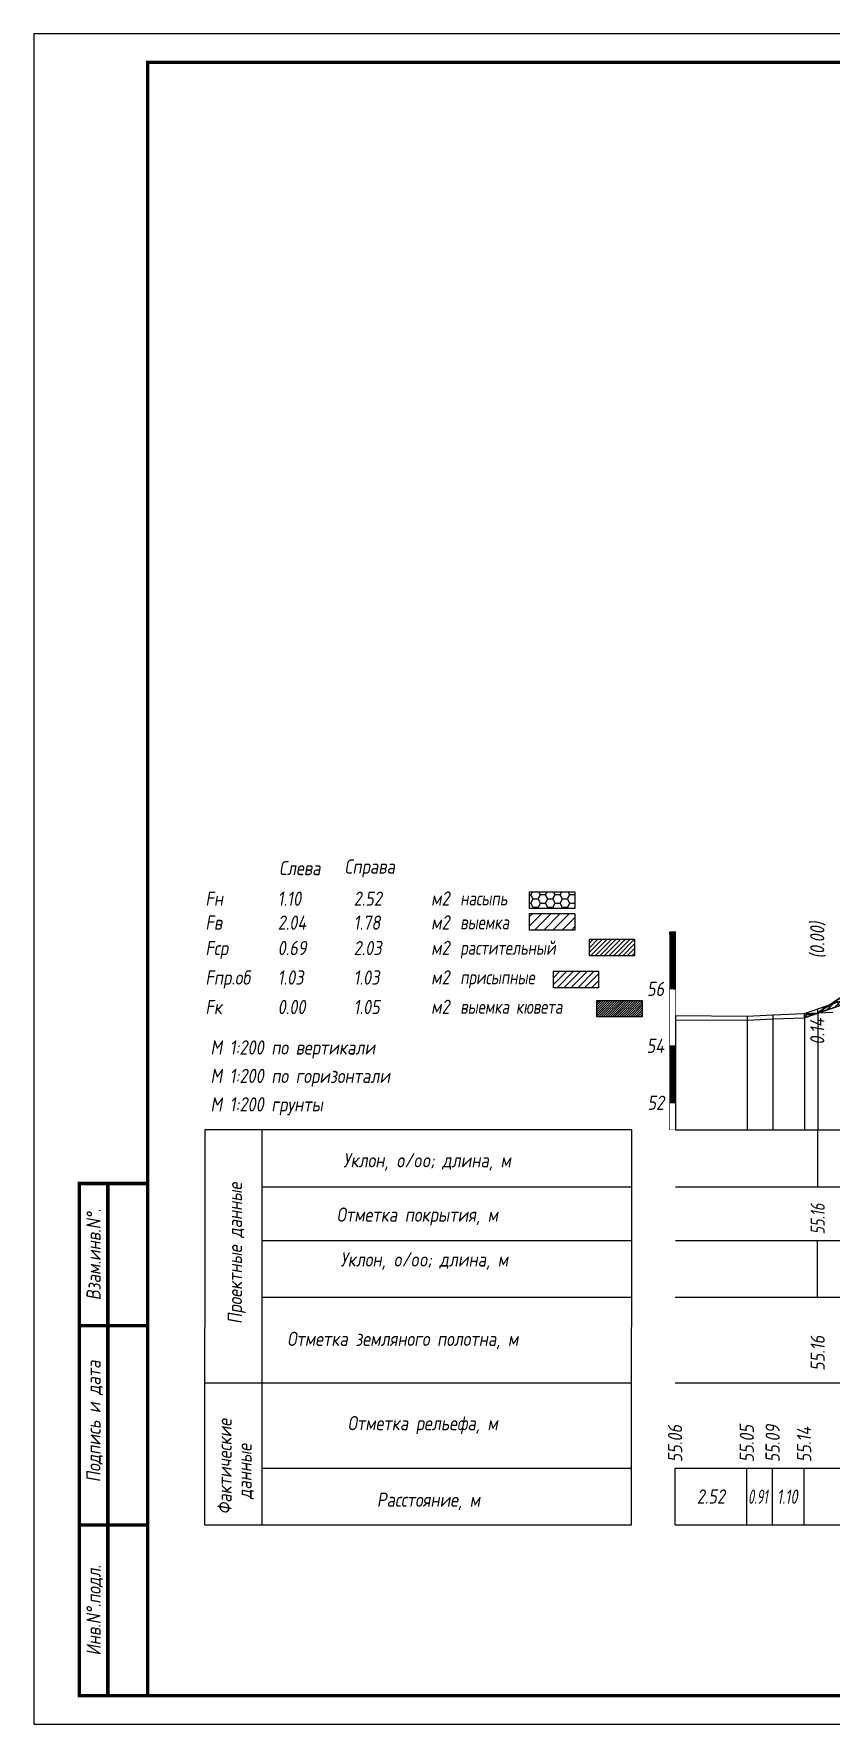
# Model space of a CAD drawing. Extents: x -717 to 1451, y -133302 to 233.
# Drawn here: x -30.1 to 110, y -70060.4 to -69763.4 of the extents above; entities that cross this region are included whole.
import ezdxf
from ezdxf.enums import TextEntityAlignment as Align

# ---------------------------------------------------------------- set-up
doc = ezdxf.new("R2010")
doc.units = 0
doc.linetypes.add('штриховая', pattern=[0.75, 0.5, -0.25])
for name, color, linetype in [('Зарамочное оформление', 7, 'Continuous'), ('Интерполированный поперечник', 2, 'Continuous'), ('Код_510', 7, 'Continuous'), ('Код_514', 1, 'Continuous'), ('Код_516', 1, 'Continuous'), ('Контур_508', 7, 'Continuous'), ('Контур_512', 7, 'Continuous'), ('Контур_513', 7, 'Continuous'), ('Красный поперечник', 1, 'Continuous'), ('Линейка абсолютных высот', 7, 'Continuous'), ('Объем выемки', 7, 'Continuous'), ('Объем кюветов', 7, 'Continuous'), ('Объем насыпи', 7, 'Continuous'), ('Объем присыпных обочин', 7, 'Continuous'), ('Объем срезки растительного слоя', 7, 'Continuous'), ('Объём_2650', 7, 'Continuous'), ('Объём_2661', 7, 'Continuous'), ('Объём_2666', 7, 'Continuous'), ('Рабочие отметки', 7, 'Continuous'), ('Рабочие отметки доп.', 7, 'Continuous'), ('Таблица', 7, 'Continuous'), ('Черный поперечник', 3, 'Continuous')]:
    doc.layers.add(name, color=color, linetype=linetype)
for name, color, linetype, true_color in [('Контур_2570', 7, 'Continuous', 0x80ff00), ('Контур_2736', 4, 'Continuous', 0x00ffff), ('Контур_703', 4, 'Continuous', 0x00ffff), ('Объём_2563', 7, 'Continuous', 0xff8000), ('Объём_2570', 7, 'Continuous', 0x80ff00), ('Объём_2600', 7, 'Continuous', 0x808000), ('Объём_2620', 2, 'Continuous', 0xffff00)]:
    doc.layers.add(name, color=color, linetype=linetype, true_color=true_color)
doc.styles.add('М', font='romand.shx', dxfattribs={"width": 0.8, "oblique": 10, "height": 2.5})
pattern_1 = [(45.00000125, (2.645673, -2492.5321), (-0.026516505928, 0.026516504769), []), (135.00000034, (2.645673, -2492.5321), (-0.02651650519, -0.026516505506), [])]

# ---------------------------------------------------------------- blocks, each defined once
blk = doc.blocks.new('условные обозначения')
at = {"layer": 'Объём_2563'}
h = blk.add_hatch(dxfattribs=at)
h.set_pattern_fill('ANSI31', color=256, scale=0.3)
h.set_pattern_definition([(45, (-34.5, -100.5), (-0.673519, 0.673519), [])])
h.paths.add_polyline_path([(18.26, 7.53), (27.08, 7.53), (27.08, 4.62), (18.26, 4.62)])
at = {"layer": 'Объём_2570'}
h = blk.add_hatch(dxfattribs=at)
h.set_pattern_fill('ANSI31', color=3, scale=0.2)
h.set_pattern_definition([(45, (-32.9034, -100.5), (-0.4490128, 0.4490128), [])])
h.paths.add_polyline_path([(25.29, 13.16), (34.12, 13.16), (34.12, 10.25), (25.29, 10.25)])
at = {"layer": 'Объём_2600'}
h = blk.add_hatch(dxfattribs=at)
h.set_pattern_fill('ANSI31', color=6, scale=0.4)
h.set_pattern_definition([(45, (-34.5, -100.5), (-0.898026, 0.898026), [])])
h.paths.add_polyline_path([(13.63, 17.67), (22.46, 17.67), (22.46, 14.76), (13.63, 14.76)])
at = {"layer": 'Объём_2620'}
h = blk.add_hatch(dxfattribs=at)
h.set_pattern_fill('ANSI31', color=2, scale=0.1)
h.set_pattern_definition([(45, (-33.755, -100.5), (-0.2245064, 0.2245064), [])])
h.paths.add_polyline_path([(26.75, 2.41), (35.57, 2.41), (35.57, -0.5), (26.75, -0.5)])
at = {"layer": 'Объём_2650'}
h = blk.add_hatch(dxfattribs=at)
h.set_pattern_fill('HONEY', color=5, scale=0.3)
h.set_pattern_definition([(0, (-34.5, -100.5), (1.42875, 0.824889), [0.9525, -1.905]), (120, (-34.5, -100.5), (-1.42875, 0.824889), [0.9525, -1.905]), (60, (-34.5, -100.5), (3e-09, 1.6497784), [-1.905, 0.9525])])
h.paths.add_polyline_path([(13.63, 21.49), (22.46, 21.49), (22.46, 18.58), (13.63, 18.58)])
at = {"layer": 'Объём_2563'}
blk.add_lwpolyline([(18.26, 7.53), (27.08, 7.53), (27.08, 4.62), (18.26, 4.62)], close=True, dxfattribs=at)
at = {"layer": 'Объём_2620', "color": 2}
blk.add_lwpolyline([(26.75, 2.41), (35.57, 2.41), (35.57, -0.5), (26.75, -0.5)], close=True, dxfattribs=at)
at = {"layer": 'Объём_2650', "color": 5}
blk.add_lwpolyline([(13.63, 21.49), (22.46, 21.49), (22.46, 18.58), (13.63, 18.58)], close=True, dxfattribs=at)
at = {"layer": 'Объём_2650', "color": 6}
blk.add_lwpolyline([(13.63, 17.67), (22.46, 17.67), (22.46, 14.76), (13.63, 14.76)], close=True, dxfattribs=at)
at = {"layer": 'Объём_2650', "color": 3}
blk.add_lwpolyline([(25.29, 13.16), (34.12, 13.16), (34.12, 10.25), (25.29, 10.25)], close=True, dxfattribs=at)
at = {"layer": 'Объем насыпи', "color": 1, "style": 'М', "oblique": 10, "width": 0.8}
for s, p in [('насыпь', (0.09, 19.09)), ('выемка', (0.09, 14.89)), ('растительный', (0.09, 10.42)), ('присыпные', (0.09, 5.24)), ('выемка кювета', (0.09, 0.06))]:
    blk.add_text(s, height=2.5, dxfattribs=at).set_placement(p)

msp = doc.modelspace()

# ---------------------------------------------------------------- hatches: boundary and pattern name
at = {"layer": 'Линейка абсолютных высот'}
h = msp.add_hatch(dxfattribs=at)
h.set_pattern_fill('ANSI37', scale=0.3, style=0)
h.set_pattern_definition(pattern_1)
h.paths.add_polyline_path([(82.646, -69931.233), (82.646, -69921.233), (81.646, -69921.233), (81.646, -69931.233)])
h = msp.add_hatch(dxfattribs=at)
h.set_pattern_fill('ANSI37', scale=0.3, style=0)
h.set_pattern_definition(pattern_1)
h.paths.add_polyline_path([(82.646, -69951.233), (82.646, -69941.233), (81.646, -69941.233), (81.646, -69951.233)])
at = {"layer": 'Объём_2570'}
h = msp.add_hatch(dxfattribs=at)
h.set_pattern_fill('ANSI31', color=256, scale=0.2)
h.paths.add_polyline_path([(130.619, -69927.442), (125.474, -69929.336), (107.646, -69935.496), (107.646, -69934.746), (125.474, -69928.586), (130.619, -69926.692)])
at = {"layer": 'Объём_2600'}
h = msp.add_hatch(dxfattribs=at)
h.set_pattern_fill('HONEY', color=5, scale=0.3)
h.paths.add_polyline_path([(125.474, -69929.336), (105.305, -69936.305), (105.305, -69935.555), (107.646, -69935.455), (116.555, -69929.515), (125.734, -69929.24)])

# ---------------------------------------------------------------- linework, layer by layer
at = {"layer": 'Интерполированный поперечник', "linetype": 'штриховая', "ltscale": 10, "flags": 128}
msp.add_lwpolyline([(105.305, -69935.555), (227.834, -69930.349)], dxfattribs=at)
at = {"layer": 'Код_510'}
for p, q in [((82.591, -70025.421), (82.591, -70015.421)), ((95.192, -70025.421), (95.192, -70015.421)), ((99.727, -70025.421), (99.727, -70015.421)), ((105.251, -70025.421), (105.251, -70015.421))]:
    msp.add_line(p, q, dxfattribs=at)
at = {"layer": 'Код_514'}
msp.add_line((107.646, -69966), (107.646, -69956), dxfattribs=at)
at = {"layer": 'Код_516'}
msp.add_line((107.591, -69985.421), (107.591, -69975.421), dxfattribs=at)
at = {"layer": 'Контур_2570', "flags": 128}
msp.add_lwpolyline([(82.646, -69936.658), (95.246, -69936.75), (99.781, -69936.512), (105.305, -69936.305), (105.305, -69936.305), (125.474, -69929.336)], dxfattribs=at)
at = {"layer": 'Контур_2736', "flags": 128}
msp.add_lwpolyline([(123.712, -69924.744), (107.646, -69935.455)], dxfattribs=at)
at = {"layer": 'Контур_508', "flags": 128}
msp.add_lwpolyline([(107.646, -69935.455), (116.555, -69929.515), (148.31, -69928.563), (148.31, -69926.262), (188.349, -69925.462), (188.349, -69927.362), (266.69, -69929.712), (267.617, -69930.33), (267.617, -69931.531), (271.367, -69934.031), (271.367, -69933.83), (273.367, -69933.83), (273.367, -69934.031), (277.117, -69931.531), (277.117, -69930.33), (278.647, -69929.309)], dxfattribs=at)
at = {"layer": 'Контур_512', "flags": 128}
msp.add_lwpolyline([(107.646, -69935.455), (116.555, -69929.515), (148.31, -69928.563)], dxfattribs=at)
at = {"layer": 'Контур_513', "flags": 128}
msp.add_lwpolyline([(107.646, -69935.455), (116.555, -69929.515), (148.31, -69928.563), (148.31, -69926.262), (188.349, -69925.462), (188.349, -69927.362), (266.69, -69929.712), (267.617, -69930.33), (267.617, -69931.531), (271.367, -69934.031), (271.367, -69933.83), (273.367, -69933.83), (273.367, -69934.031), (277.117, -69931.531), (277.117, -69930.33), (278.647, -69929.309)], dxfattribs=at)
at = {"layer": 'Контур_703', "flags": 128}
msp.add_lwpolyline([(123.712, -69924.744), (107.646, -69935.455)], dxfattribs=at)
at = {"layer": 'Красный поперечник'}
for q in [(123.712, -69924.744), (107.646, -69956)]:
    msp.add_line((107.646, -69935.455), q, dxfattribs=at)
at = {"layer": 'Линейка абсолютных высот', "color": 7, "const_width": 0.1, "flags": 128}
for points in [[(82.646, -69931.233), (82.646, -69921.233), (81.646, -69921.233), (81.646, -69931.233), (82.646, -69931.233)], [(82.646, -69941.233), (82.646, -69931.233), (81.646, -69931.233), (81.646, -69941.233), (82.646, -69941.233)], [(82.646, -69951.233), (82.646, -69941.233), (81.646, -69941.233), (81.646, -69951.233), (82.646, -69951.233)], [(82.646, -69956), (82.646, -69951.233), (81.646, -69951.233), (81.646, -69956), (82.646, -69956)]]:
    msp.add_lwpolyline(points, dxfattribs=at)
at = {"layer": 'Объём_2570', "flags": 128}
msp.add_lwpolyline([(130.619, -69927.442), (125.474, -69929.336), (107.646, -69935.496), (107.646, -69934.746), (125.474, -69928.586), (130.619, -69926.692), (130.619, -69927.442), (130.619, -69927.442)], dxfattribs=at)
msp.add_lwpolyline([(130.619, -69927.442), (125.474, -69929.336), (107.646, -69935.496), (107.646, -69934.746), (125.474, -69928.586), (130.619, -69926.692), (130.619, -69927.442), (130.619, -69927.442)], dxfattribs=at)
at = {"layer": 'Объём_2600', "color": 5, "flags": 128}
msp.add_lwpolyline([(125.474, -69929.336), (105.305, -69936.305), (105.305, -69935.555), (107.646, -69935.455), (116.555, -69929.515), (125.734, -69929.24), (125.474, -69929.336), (125.474, -69929.336)], dxfattribs=at)
msp.add_lwpolyline([(125.474, -69929.336), (105.305, -69936.305), (105.305, -69935.555), (107.646, -69935.455), (116.555, -69929.515), (125.734, -69929.24), (125.474, -69929.336), (125.474, -69929.336)], dxfattribs=at)
at = {"layer": 'Объём_2661', "flags": 128}
msp.add_lwpolyline([(123.712, -69924.744), (107.646, -69935.455)], dxfattribs=at)
msp.add_lwpolyline([(123.712, -69924.744), (107.646, -69935.455)], dxfattribs=at)
at = {"layer": 'Объём_2666', "flags": 128}
msp.add_lwpolyline([(123.712, -69924.744), (107.646, -69935.455)], dxfattribs=at)
msp.add_lwpolyline([(123.712, -69924.744), (107.646, -69935.455)], dxfattribs=at)
at = {"layer": 'Таблица'}
for p, q in [((82.646, -69956), (303.647, -69956)), ((82.646, -69966), (303.647, -69966)), ((82.646, -69975.421), (303.647, -69975.421)), ((82.591, -69985.421), (303.593, -69985.421)), ((82.591, -70000.421), (303.593, -70000.421)), ((82.591, -70015.421), (303.593, -70015.421)), ((82.591, -70025.421), (303.593, -70025.421))]:
    msp.add_line(p, q, dxfattribs=at)
at = {"layer": 'Таблица', "linetype": 'Continuous', "flags": 128}
for points in [[(0, -69956), (-0.054, -70025.421)], [(75, -69956), (0, -69956)], [(10, -69956), (10, -70025.421)], [(74.946, -70025.421), (75, -69956)], [(10, -69966), (75, -69966)], [(10, -69975.421), (75, -69975.421)], [(9.946, -69985.421), (74.946, -69985.421)], [(-0.054, -70000.421), (74.946, -70000.421)], [(9.946, -70015.421), (74.946, -70015.421)], [(-0.054, -70025.421), (74.946, -70025.421)]]:
    msp.add_lwpolyline(points, dxfattribs=at)
at = {"layer": 'Черный поперечник', "color": 7}
for p, q in [((82.646, -69935.908), (82.646, -69956)), ((95.246, -69936), (95.246, -69956)), ((99.781, -69935.762), (99.781, -69956)), ((105.305, -69935.555), (105.305, -69956))]:
    msp.add_line(p, q, dxfattribs=at)
at = {"layer": 'Черный поперечник', "flags": 128}
msp.add_lwpolyline([(82.646, -69935.908), (95.246, -69936), (99.781, -69935.762), (105.305, -69935.555), (125.474, -69928.586)], dxfattribs=at)

# ---------------------------------------------------------------- block references
at = {"layer": 'Объём_2570', "xscale": 0.9}
msp.add_blockref('условные обозначения', (44.779, -69935.657), dxfattribs=at)

# ---------------------------------------------------------------- texts
at = {"style": 'М', "oblique": 10, "width": 0.8}
msp.add_text('М 1:200 грунты', height=2.5, dxfattribs=at).set_placement((0.973, -69952.769))
at = {"layer": 'Код_510', "style": 'М', "oblique": 10, "width": 0.8}
for s, p in [('55.06', (82.591, -70014.421)), ('55.05', (95.192, -70014.421)), ('55.09', (99.727, -70014.421)), ('55.14', (105.251, -70014.421))]:
    msp.add_text(s, height=2.5, rotation=90, dxfattribs=at).set_placement(p, align=Align.MIDDLE_LEFT)
at = {"layer": 'Код_510', "style": 'М', "oblique": 10}
for s, width, p in [('2.52', 0.8, (88.891, -70020.421)), ('0.91', 0.6, (97.132, -70020.456)), ('1.10', 0.7, (102.299, -70020.439))]:
    msp.add_text(s, height=2.5, dxfattribs=dict(at, width=width)).set_placement(p, align=Align.MIDDLE_CENTER)
at = {"layer": 'Код_514', "style": 'М', "oblique": 10, "width": 0.7}
msp.add_text('55.16', height=2.5, rotation=90, dxfattribs=at).set_placement((107.646, -69974.382), align=Align.MIDDLE_LEFT)
at = {"layer": 'Код_516', "style": 'М', "oblique": 10, "width": 0.8}
msp.add_text('55.16', height=2.5, rotation=90, dxfattribs=at).set_placement((107.646, -69998.371), align=Align.MIDDLE_LEFT)
at = {"layer": 'Линейка абсолютных высот', "style": 'М', "oblique": 10, "width": 0.8}
for s, p in [('56', (80.683, -69931.233)), ('54', (80.683, -69941.233)), ('52', (80.683, -69951.233))]:
    msp.add_text(s, height=2.5, dxfattribs=at).set_placement(p, align=Align.MIDDLE_RIGHT)
at = {"layer": 'Объем выемки', "style": 'М', "oblique": 10, "width": 0.8}
for s, p in [('Fв', (0.085, -69920.835)), ('2.04', (12.785, -69920.835)), ('1.78', (26.126, -69920.835)), ('м2', (39.731, -69920.802))]:
    msp.add_text(s, height=2.5, dxfattribs=at).set_placement(p)
at = {"layer": 'Объем кюветов', "style": 'М', "oblique": 10, "width": 0.8}
for s, p in [('Fк', (0.085, -69935.66)), ('0.00', (12.785, -69935.66)), ('1.05', (26.126, -69935.66)), ('м2', (39.731, -69935.627))]:
    msp.add_text(s, height=2.5, dxfattribs=at).set_placement(p)
at = {"layer": 'Объем насыпи', "style": 'М', "oblique": 10, "width": 0.8}
for s, p in [('Слева', (13.029, -69911.249)), ('Справа', (24.522, -69910.982)), ('Fн', (0.085, -69916.63)), ('1.10', (12.785, -69916.63)), ('2.52', (26.126, -69916.63)), ('м2', (39.731, -69916.597))]:
    msp.add_text(s, height=2.5, dxfattribs=at).set_placement(p)
at = {"layer": 'Объем присыпных обочин', "style": 'М', "oblique": 10, "width": 0.8}
for s, p in [('Fпр.об', (0.085, -69930.481)), ('1.03', (12.785, -69930.481)), ('1.03', (26.126, -69930.481)), ('м2', (39.731, -69930.448))]:
    msp.add_text(s, height=2.5, dxfattribs=at).set_placement(p)
at = {"layer": 'Объем срезки растительного слоя', "style": 'М', "oblique": 10, "width": 0.8}
for s, p in [('Fср', (0.085, -69925.303)), ('0.69', (12.785, -69925.303)), ('2.03', (26.126, -69925.303)), ('м2', (39.731, -69925.269))]:
    msp.add_text(s, height=2.5, dxfattribs=at).set_placement(p)
at = {"layer": 'Рабочие отметки', "color": 1, "style": 'М', "oblique": 10, "width": 0.8}
msp.add_text('0.14', height=2.5, rotation=90, dxfattribs=at).set_placement((107.568, -69936.386), align=Align.MIDDLE_RIGHT)
at = {"layer": 'Рабочие отметки доп.', "color": 1, "style": 'М', "oblique": 10, "width": 0.8}
msp.add_text('(0.00)', height=2.5, rotation=90, dxfattribs=at).set_placement((107.568, -69925.886), align=Align.MIDDLE_LEFT)
at = {"layer": 'Таблица', "style": 'М', "oblique": 10, "width": 0.8}
for s, p in [('М 1:200 по вертикали', (0.973, -69942.769)), ('М 1:200 по горизонтали', (0.973, -69947.769)), ('Уклон, o/oo; длина, м', (24.315, -69962.584)), ('Отметка покрытия, м', (23.148, -69972.139)), ('Уклон, o/oo; длина, м', (23.824, -69980.017)), ('Отметка земляного полотна, м', (14.462, -69993.965)), ('Отметка рельефа, м', (25.077, -70008.777)), ('Расстояние, м', (30.202, -70022.23))]:
    msp.add_text(s, height=2.5, dxfattribs=at).set_placement(p)
for s, p in [('Проектные данные ', (6.519, -69990.116)), ('Фактические ', (4.698, -70023.57)), ('данные', (8.204, -70020.865))]:
    msp.add_text(s, height=2.5, rotation=90, dxfattribs=at).set_placement(p)

# ---------------------------------------------------------------- wipeouts: each hides what was drawn before it
msp.add_wipeout([(-10.054, -69965.421), (-22.054, -69965.421), (-22.054, -70055.421), (-10.054, -70055.421)]).dxf.layer = 'Зарамочное оформление'

# ---------------------------------------------------------------- next in the draw order: linework, layer by layer
at = {"flags": 128}
msp.add_lwpolyline([(-30.054, -70060.421), (389.946, -70060.421), (389.946, -69763.421), (-30.054, -69763.421)], close=True, dxfattribs=at)
at = {"const_width": 0.6, "flags": 128}
msp.add_lwpolyline([(-10.054, -70055.421), (384.946, -70055.421), (384.946, -69768.421), (-10.054, -69768.421)], close=True, dxfattribs=at)
at = {"layer": 'Зарамочное оформление', "linetype": 'Continuous', "lineweight": -3, "const_width": 0.6, "flags": 128}
for points in [[(-10.054, -70055.421), (-22.054, -70055.421), (-22.054, -69965.421), (-10.054, -69965.421)], [(-17.054, -70055.421), (-17.054, -69965.421)], [(-22.054, -69990.421), (-10.054, -69990.421)], [(-22.054, -70025.421), (-10.054, -70025.421)]]:
    msp.add_lwpolyline(points, dxfattribs=at)

# ---------------------------------------------------------------- next in the draw order: texts
at = {"layer": 'Зарамочное оформление', "lineweight": 15, "style": 'М', "oblique": 10, "width": 0.8}
for s, p in [('Взам.инв.N%%d.', (-19.554, -69977.921)), ('Подпись и дата', (-19.572, -70007.227)), ('Инв.N%%d.подл.', (-19.554, -70040.421))]:
    msp.add_text(s, height=2.5, rotation=90, dxfattribs=at).set_placement(p, align=Align.MIDDLE_CENTER)

doc.saveas('drawing.dxf')
